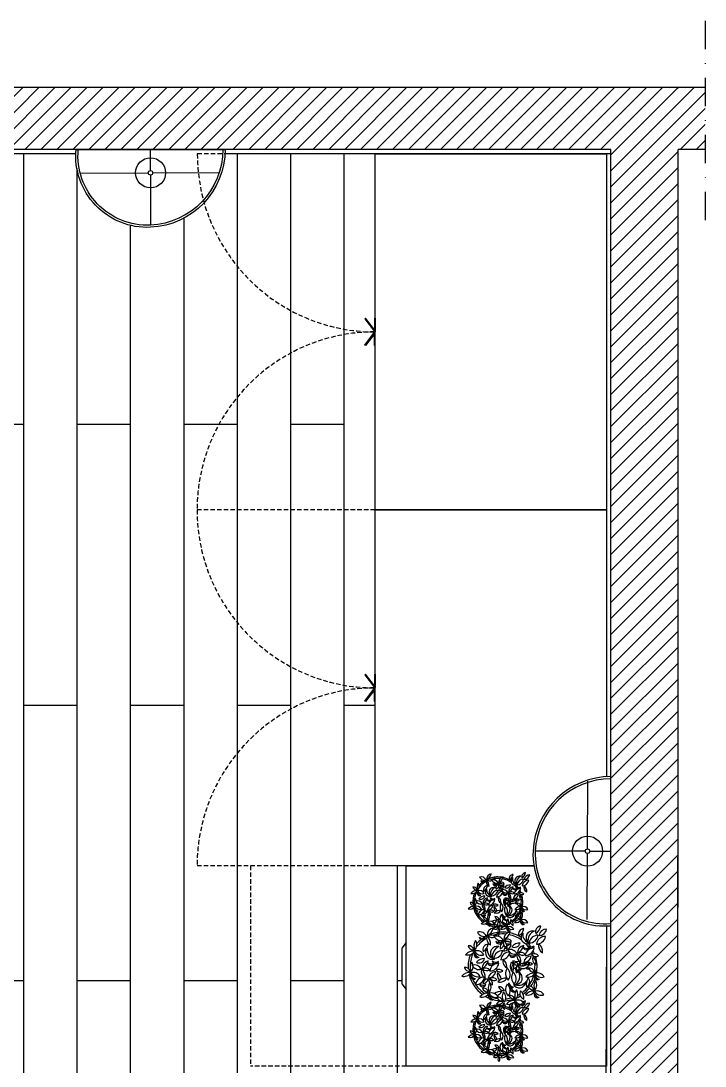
# Model space of a CAD drawing. Header units: millimetres. Extents: x -34406 to 2004, y -1078 to 14557.
# Drawn here: x 992.2 to 1145.9, y -958.3 to -723.4 of the extents above; entities that cross this region are included whole.
import ezdxf

# ---------------------------------------------------------------- set-up
doc = ezdxf.new("R2010")
doc.units = ezdxf.units.MM
doc.header["$LTSCALE"] = 0.5
doc.linetypes.add('JIS_02_2.0', pattern=[3, 2, -1])
doc.linetypes.add('TRATTOPUNTO', pattern=[25.4, 12.7, -6.35, 0, -6.35])
for name, color, linetype in [('.', 254, 'Continuous'), ('A-FURN', 8, 'Continuous'), ('DETTAGLI', 60, 'Continuous'), ('interruzione', 200, 'Continuous'), ('LINEE TRATTEGGIATE', 50, 'Continuous'), ('PARQUET', 35, 'Continuous')]:
    doc.layers.add(name, color=color, linetype=linetype)

msp = doc.modelspace()

# ---------------------------------------------------------------- hatches: boundary and pattern name
at = {"layer": '.', "transparency": 33554687}
h = msp.add_hatch(dxfattribs=at)
h.set_pattern_fill('ANSI31', color=256, scale=0.8, style=0)
h.set_pattern_definition([(45, (947.4802, -902.038), (-1.796051, 1.796051), [])])
h.paths.add_polyline_path([(1139.79, -738.27), (1007.21, -738.28), (735.36, -738.28), (735.36, -872.28), (749.47, -872.26), (749.36, -752.28), (810.36, -752.28), (850.36, -752.28), (890.36, -752.28), (930.36, -752.28), (970.36, -752.28), (1037.73, -752.26), (1069.26, -752.26), (1109.26, -752.26), (1124.76, -752.26), (1124.76, -922.84), (1124.76, -926.72), (1124.76, -964.42), (1125.46, -964.42), (1125.46, -963.78), (1129.21, -963.78), (1139.79, -963.78), (1139.79, -911.34)])
at = {"layer": '.', "linetype": 'JIS_02_2.0', "ltscale": 0.45, "transparency": 33554687}
h = msp.add_hatch(dxfattribs=at)
h.set_pattern_fill('ANSI31', color=256, scale=0.8)
h.set_pattern_definition([(45, (-0.0187, 0.411), (-1.796051, 1.796051), [])])
h.paths.add_polyline_path([(1145.91, -752.26), (1145.91, -738.27), (1139.77, -738.27), (1139.77, -752.26)])

# ---------------------------------------------------------------- linework, layer by layer
for p, q in [((735.36, -738.28), (1007.21, -738.28)), ((1007.21, -738.28), (1145.91, -738.27)), ((1037.73, -752.26), (970.36, -752.28)), ((1124.76, -752.26), (1037.73, -752.26)), ((1124.76, -922.84), (1124.76, -752.26)), ((1139.85, -922.62), (1139.85, -752.26)), ((1145.91, -752.26), (1139.85, -752.26)), ((1124.76, -963.75), (1124.76, -911.34)), ((1139.79, -963.78), (1139.79, -911.34))]:
    msp.add_line(p, q)
at = {"layer": 'A-FURN'}
for p, q in [((1004.56, -752.28), (1038.06, -752.28)), ((1021.31, -757.03), (1021.31, -752.28)), ((1020.81, -757.6), (1005.51, -757.66)), ((1021.31, -758.03), (1021.33, -769.28)), ((1036.73, -757.53), (1021.8, -757.59)), ((1069.6, -790.19), (1069.44, -790.31)), ((1069.44, -790.31), (1071.6, -793.19)), ((1071.6, -792.85), (1069.6, -790.19)), ((1071.6, -790.19), (1071.6, -792.85)), ((1071.6, -790.19), (1071.76, -790.19)), ((1071.76, -790.19), (1071.76, -793.19)), ((1069.44, -796.23), (1071.6, -793.35)), ((1071.6, -793.7), (1069.6, -796.35)), ((1071.6, -793.19), (1071.76, -793.19)), ((1071.6, -793.35), (1071.76, -793.35)), ((1071.6, -796.35), (1071.6, -793.7)), ((1071.76, -796.35), (1071.76, -793.35)), ((1069.6, -796.35), (1069.44, -796.23)), ((1071.6, -796.35), (1071.76, -796.35)), ((1069.6, -870.19), (1069.44, -870.31)), ((1069.44, -870.31), (1071.6, -873.19)), ((1071.6, -872.85), (1069.6, -870.19)), ((1071.6, -870.19), (1071.6, -872.85)), ((1071.6, -870.19), (1071.76, -870.19)), ((1071.76, -870.19), (1071.76, -873.19)), ((1069.44, -876.23), (1071.6, -873.35)), ((1071.6, -873.7), (1069.6, -876.35)), ((1071.6, -873.19), (1071.76, -873.19)), ((1071.6, -873.35), (1071.76, -873.35)), ((1071.6, -876.35), (1071.6, -873.7)), ((1071.76, -876.35), (1071.76, -873.35)), ((1069.6, -876.35), (1069.44, -876.23)), ((1071.6, -876.35), (1071.76, -876.35)), ((1119.51, -894.21), (1119.44, -909.47)), ((1124.76, -926.72), (1124.76, -893.22)), ((1119.01, -909.97), (1107.76, -909.94)), ((1119.44, -910.46), (1119.37, -925.34)), ((1120.01, -909.97), (1124.76, -909.97)), ((1078.76, -930.53), (1077.76, -931.78)), ((1077.76, -931.78), (1077.76, -939.78)), ((1077.76, -939.78), (1078.76, -941.03))]:
    msp.add_line(p, q, dxfattribs=at)
for points in [[(1038.06, -752.28, -0.401446), (1021.31, -769.78, -0.453235), (1004.56, -752.28, -22.822384)], [(1037.56, -752.28, -0.401446), (1021.29, -769.28, -0.453235), (1005.06, -752.32, -0.453235)], [(1124.76, -893.22, 0.401446), (1107.26, -909.97, 0.453235), (1124.76, -926.72, 22.822384)], [(1124.76, -893.72, 0.401446), (1107.76, -909.99, 0.453235), (1124.71, -926.22, 0.453235)]]:
    msp.add_lwpolyline(points, format="xyb", dxfattribs=at)
for points in [[(1123.76, -753.28), (1123.76, -833.28), (1071.76, -833.28), (1071.76, -753.28), (1123.76, -753.28)], [(1107.45, -913.28), (1071.76, -913.28), (1071.76, -833.28), (1123.76, -833.28)], [(1123.76, -833.28), (1123.76, -893.24)], [(1123.76, -926.77), (1123.76, -958.28), (1078.76, -958.28), (1078.76, -913.28), (1107.45, -913.28)]]:
    msp.add_lwpolyline(points, dxfattribs=at)
for centre, radius in [((1021.31, -757.53), 3.38), ((1021.31, -757.53), 0.5), ((1119.51, -909.97), 3.38), ((1119.51, -909.97), 0.5)]:
    msp.add_circle(centre, radius, dxfattribs=at)
at = {"layer": 'DETTAGLI'}
for centre, radius, start, end in [((1095.61, -916.95), 1.21, 24.496, 108.2354), ((1096.37, -915.21), 1.28, 207.2891, 285.4423), ((1099.34, -921.38), 5.61, 98.1547, 125.1761), ((1098.1, -916.35), 1.28, 101.4214, 178.3192), ((1096.17, -914.73), 1.71, 292.0923, 347.6484), ((1099.4, -916.47), 1.07, 137.8545, 177.0278), ((1100.24, -915.89), 1.64, 175.136, 201.0212), ((1099.34, -921.38), 5.61, 80.3759, 97.5223), ((1100.81, -917.02), 1.28, 101.4214, 178.3192), ((1098.88, -915.4), 1.71, 292.0923, 347.6484), ((1099.34, -921.38), 5.61, 57.6648, 77.8545), ((1102.84, -916.14), 0.928, 93.7726, 197.661), ((1101.08, -914.95), 1.71, 300.4703, 350.9633), ((1103.4, -916.63), 1.07, 137.8545, 291.1991), ((1104.25, -916.05), 1.64, 175.136, 253.9177), ((1104.22, -916.65), 1.07, 74.4566, 227.8011), ((1105.12, -917.15), 1.64, 111.738, 190.5197), ((1105.63, -915.72), 0.928, 93.7726, 197.661), ((1103.87, -914.52), 1.71, 300.4703, 350.9633), ((1105.24, -915.06), 1.28, 271.6183, 349.7716), ((1106.48, -916.5), 1.21, 88.8253, 172.5646), ((1093.83, -918.87), 0.849, 13.2863, 97.0256), ((1094.59, -917.78), 0.899, 196.0793, 274.2326), ((1099.34, -921.38), 5.61, 146.127, 148.3209), ((1096.38, -918.06), 1.71, 147.665, 203.2211), ((1093.87, -917.86), 1.28, 316.9942, 33.892), ((1099.34, -921.38), 5.3, 119.8215, 142.9162), ((1099.34, -921.38), 5.61, 128.426, 138.4776), ((1096.07, -915.98), 0.821, 227.696, 306.4776), ((1096.04, -916.49), 0.535, 190.4145, 343.7591), ((1097.05, -918.67), 0.928, 93.7726, 197.661), ((1095.3, -917.47), 1.71, 300.4703, 350.9633), ((1097.99, -916.75), 1.28, 164.8383, 241.7361), ((1095.67, -917.75), 1.71, 355.5092, 51.0653), ((1097.42, -917.09), 0.849, 38.2878, 122.0271), ((1097.65, -915.78), 0.899, 221.0808, 299.2341), ((1099.34, -921.38), 5.3, 114.0748, 116.4615), ((1098.44, -919.18), 1.07, 74.4566, 227.8011), ((1099.33, -919.67), 1.64, 111.738, 190.5197), ((1099.34, -921.38), 5.3, 100.4991, 107.1331), ((1098.32, -917.63), 1.21, 24.496, 105.8483), ((1099.08, -915.89), 1.28, 213.8566, 285.4423), ((1098.77, -916.65), 0.821, 227.696, 306.4776), ((1098.75, -917.16), 0.535, 190.4145, 343.7591), ((1099.4, -916.47), 1.07, 211.2032, 270.7513), ((1099.34, -921.38), 5.3, 83.928, 97.7824), ((1099.84, -918.24), 0.928, 93.7726, 197.661), ((1098.09, -917.05), 1.71, 300.4703, 327.2848), ((1100.24, -915.89), 1.64, 230.8702, 239.7108), ((1100.69, -917.42), 1.28, 164.8383, 241.7361), ((1098.38, -918.42), 1.71, 355.5092, 51.0653), ((1100.7, -919.03), 1.21, 88.8253, 172.5646), ((1099.46, -917.59), 1.28, 271.6183, 349.7716), ((1100.13, -917.76), 0.849, 38.2878, 122.0271), ((1100.35, -916.45), 0.899, 221.0808, 299.2341), ((1100.08, -918.12), 0.849, 38.2878, 114.9319), ((1098.09, -917.05), 1.71, 347.6055, 350.9633), ((1100.3, -916.81), 0.899, 242.3812, 299.2341), ((1099.34, -921.38), 5.3, 54.1701, 78.4643), ((1101.29, -917.34), 0.928, 241.7886, 345.677), ((1102.14, -919.28), 1.71, 88.4863, 138.9793), ((1103.03, -919.21), 1.28, 101.4214, 178.3192), ((1101.1, -917.59), 1.71, 292.0923, 347.6484), ((1103.21, -917.61), 0.821, 227.696, 306.4776), ((1103.19, -918.12), 0.535, 190.4145, 343.7591), ((1104.46, -919.79), 1.46, 88.8253, 172.5646), ((1102.97, -918.06), 1.54, 271.6183, 349.7716), ((1099.34, -921.38), 5.61, 46.3639, 48.2771), ((1099.34, -921.38), 5.3, 32.9104, 44.6188), ((1103.99, -917.35), 0.821, 227.696, 306.4776), ((1103.96, -917.86), 0.535, 190.4145, 343.7591), ((1099.34, -921.38), 5.61, 34.9956, 41.124), ((1105.11, -917.73), 1.46, 88.8253, 172.5646), ((1103.62, -916.01), 1.54, 271.6183, 349.7716), ((1099.34, -921.38), 5.61, 32.2729, 32.3511), ((1106.28, -917.95), 1.46, 88.8253, 172.5646), ((1104.79, -916.22), 1.54, 271.6183, 349.7716), ((1106.46, -918.02), 1.28, 164.8383, 241.7361), ((1104.14, -919.01), 1.71, 355.5092, 51.0653), ((1094.61, -920.56), 1.71, 84.2481, 139.8042), ((1093.67, -918.23), 1.28, 253.5773, 330.4751), ((1099.34, -921.38), 5.61, 159.8024, 183.3579), ((1099.34, -921.38), 5.3, 155.5927, 198.2961), ((1095.75, -921.56), 1.71, 147.665, 203.2211), ((1093.24, -921.36), 1.28, 316.9942, 33.892), ((1099.34, -921.38), 5.61, 150.9678, 153.4713), ((1099.34, -921.38), 5.3, 149.2847, 151.4817), ((1095.23, -919.41), 0.535, 151.5543, 304.8989), ((1095.57, -919.03), 0.821, 188.8358, 267.6174), ((1095.21, -920.04), 1.21, 27.078, 110.8174), ((1095.9, -918.27), 1.28, 209.8711, 288.0243), ((1095.5, -919.86), 0.928, 241.7886, 345.677), ((1096.36, -921.8), 1.71, 88.4863, 138.9793), ((1097.25, -921.74), 1.28, 101.4214, 178.3192), ((1095.32, -920.11), 1.71, 292.0923, 347.6484), ((1097.62, -919.16), 1.07, 137.8545, 291.1991), ((1098.46, -918.58), 1.64, 175.136, 253.9177), ((1097.43, -920.14), 0.821, 227.696, 306.4776), ((1097.4, -920.65), 0.535, 190.4145, 343.7591), ((1098.2, -919.87), 0.821, 227.696, 306.4776), ((1098.18, -920.38), 0.535, 190.4145, 343.7591), ((1099.33, -920.26), 1.46, 88.8253, 172.5646), ((1097.84, -918.53), 1.54, 271.6183, 349.7716), ((1099.01, -918.74), 1.54, 271.6183, 349.7716), ((1100.5, -920.47), 1.46, 88.8253, 172.5646), ((1100.68, -920.54), 1.28, 164.8383, 241.7361), ((1098.36, -921.54), 1.71, 355.5092, 51.0653), ((1100.54, -919.82), 1.21, 24.496, 108.2354), ((1101.3, -918.08), 1.28, 207.2891, 285.4423), ((1101, -918.84), 0.821, 227.696, 306.4776), ((1100.97, -919.35), 0.535, 190.4145, 343.7591), ((1101.86, -921.39), 1.28, 145.5418, 223.6951), ((1102.14, -922.02), 1.46, 88.8253, 172.5646), ((1099.97, -921.54), 1.21, 322.7488, 46.4881), ((1101.05, -921.34), 0.849, 13.2863, 97.0256), ((1101.81, -920.25), 0.899, 196.0793, 266.185), ((1102.92, -919.61), 1.28, 164.8383, 241.7361), ((1100.6, -920.61), 1.71, 355.5092, 51.0653), ((1102.5, -919.63), 1.64, 241.3957, 320.1774), ((1102.69, -920.64), 1.07, 204.1143, 357.4589), ((1102.35, -919.95), 0.849, 38.2878, 122.0271), ((1102.58, -918.64), 0.899, 221.0808, 299.2341), ((1100.65, -920.29), 1.54, 325.1334, 349.7716), ((1103.98, -920.89), 1.21, 88.8253, 172.5646), ((1102.74, -919.45), 1.28, 271.6183, 349.7716), ((1103.54, -921.54), 0.849, 38.2878, 122.0271), ((1104.51, -920.16), 0.849, 38.2878, 122.0271), ((1104.74, -918.85), 0.899, 221.0808, 299.2341), ((1099.34, -921.38), 5.3, 22.4457, 25.5294), ((1105.5, -920.16), 1.28, 164.8383, 226.798), ((1103.19, -921.15), 1.71, 5.3144, 51.0653), ((1099.34, -921.38), 5.61, 21.642, 27.2617), ((1099.34, -921.38), 5.3, 15.178, 18.9709), ((1106.21, -921.67), 1.71, 147.665, 203.2211), ((1103.7, -921.47), 1.28, 316.9942, 33.892), ((1099.34, -921.38), 5.61, 2.5476, 16.9237), ((1093.98, -924.07), 1.71, 84.2481, 139.8042), ((1093.04, -921.73), 1.28, 253.5773, 330.4751), ((1093.2, -922.37), 0.849, 13.2863, 97.0256), ((1093.96, -921.28), 0.899, 196.0793, 274.2326), ((1099.34, -921.38), 5.61, 187.9634, 190.0735), ((1099.34, -921.38), 5.61, 193.552, 234.519), ((1094.61, -922.91), 0.535, 151.5543, 304.8989), ((1094.95, -922.53), 0.821, 188.8358, 267.6174), ((1094.58, -923.54), 1.21, 27.078, 110.8174), ((1095.27, -921.77), 1.28, 209.8711, 288.0243), ((1094.76, -922.34), 1.21, 24.496, 108.2354), ((1095.52, -920.6), 1.28, 207.2891, 285.4423), ((1096.36, -924.54), 1.46, 88.8253, 172.5646), ((1094.87, -922.81), 1.54, 271.6183, 349.7716), ((1097.13, -922.14), 1.28, 164.8383, 241.7361), ((1094.82, -923.14), 1.71, 355.5092, 51.0653), ((1096.57, -922.48), 0.849, 38.2878, 122.0271), ((1096.79, -921.17), 0.899, 221.0808, 299.2341), ((1098.2, -923.41), 1.21, 88.8253, 172.5646), ((1096.96, -921.97), 1.28, 271.6183, 349.7716), ((1098.68, -922.32), 1.46, 88.8253, 172.5646), ((1097.19, -920.59), 1.54, 271.6183, 349.7716), ((1098.72, -922.69), 0.849, 38.2878, 122.0271), ((1098.95, -921.38), 0.899, 221.0808, 299.2341), ((1099.72, -922.68), 1.28, 164.8383, 226.0474), ((1097.4, -923.68), 1.71, 8.0927, 51.0653), ((1101.37, -922.53), 1.54, 145.5418, 223.6951), ((1099.09, -922.71), 1.46, 322.7488, 46.4881), ((1100.65, -920.29), 1.54, 271.6183, 319.9314), ((1102.35, -923.2), 1.54, 145.5418, 223.6951), ((1100.08, -923.38), 1.46, 322.7488, 46.4881), ((1101.92, -921.1), 0.821, 227.696, 306.4776), ((1101.9, -921.61), 0.535, 190.4145, 343.7591), ((1100.48, -922.96), 1.64, 304.7937, 23.5754), ((1101.47, -923.24), 1.07, 267.5123, 60.8568), ((1103.21, -921.97), 1.71, 144.3501, 194.8431), ((1101.13, -921.58), 0.928, 297.6524, 5.5334), ((1101.13, -921.58), 0.928, 25.5321, 41.5408), ((1101.81, -920.25), 0.899, 273.1911, 274.2326), ((1102.74, -921.73), 0.849, 157.7048, 172.5646), ((1101.87, -920.73), 0.899, 271.6183, 289.5471), ((1102.74, -921.73), 0.849, 88.8253, 142.3684), ((1101.87, -920.73), 0.899, 322.5906, 349.7716), ((1103.74, -921.02), 0.849, 169.0501, 193.535), ((1102.6, -921.71), 0.899, 43.1954, 69.9964), ((1103.76, -920.23), 0.899, 221.0808, 242.9244), ((1103.74, -921.02), 0.849, 224.0804, 252.7894), ((1104.44, -924.17), 1.71, 84.2481, 139.8042), ((1103.5, -921.83), 1.28, 253.5773, 330.4751), ((1102.6, -921.71), 0.899, 351.8431, 20.0362), ((1103.66, -922.47), 0.849, 13.2863, 97.0256), ((1104.42, -921.38), 0.899, 196.0793, 274.2326), ((1099.34, -921.38), 5.3, 323.3262, 345.957), ((1103.76, -920.23), 0.899, 262.316, 299.2341), ((1099.34, -921.38), 5.61, 324.8797, 355.1687), ((1099.34, -921.38), 5.3, 348.2573, 351.4612), ((1105.06, -923.01), 0.535, 151.5543, 304.8989), ((1105.4, -922.63), 0.821, 188.8358, 267.6174), ((1105.04, -923.65), 1.21, 27.078, 110.8174), ((1105.72, -921.87), 1.28, 209.8711, 288.0243), ((1099.34, -921.38), 5.3, 3.1025, 3.7541), ((1099.34, -921.38), 5.3, 202.6517, 236.5127), ((1096.14, -923.62), 0.821, 227.696, 306.4776), ((1096.11, -924.13), 0.535, 190.4145, 343.7591), ((1096.16, -925.73), 0.849, 13.2863, 97.0256), ((1096.92, -924.64), 0.899, 196.0793, 274.2326), ((1096.95, -924.26), 0.849, 88.8253, 172.5646), ((1096.09, -923.25), 0.899, 271.6183, 349.7716), ((1098.71, -924.92), 1.71, 147.665, 203.2211), ((1097.96, -923.55), 0.849, 169.0501, 252.7894), ((1096.81, -924.23), 0.899, 351.8431, 69.9964), ((1096.2, -924.72), 1.28, 316.9942, 33.892), ((1097.75, -924.07), 0.849, 38.2878, 122.0271), ((1097.98, -922.76), 0.899, 221.0808, 299.2341), ((1099.86, -924.97), 1.71, 84.2481, 139.8042), ((1098.92, -922.64), 1.28, 253.5773, 330.4751), ((1098.8, -925.53), 0.849, 13.2863, 97.0256), ((1099.56, -924.44), 0.899, 196.0793, 274.2326), ((1101.36, -925.12), 1.54, 145.5418, 223.6951), ((1099.09, -925.3), 1.46, 322.7488, 46.4881), ((1100.81, -924.28), 0.535, 151.5543, 304.8989), ((1101.15, -923.9), 0.821, 188.8358, 267.6174), ((1101.17, -925.01), 0.535, 151.5543, 304.8989), ((1101.51, -924.63), 0.821, 188.8358, 267.6174), ((1101.87, -922.8), 1.64, 241.3957, 320.1774), ((1102.06, -923.8), 1.07, 204.1143, 357.4589), ((1103.03, -926.1), 1.71, 147.665, 203.2211), ((1100.52, -925.9), 1.28, 316.9942, 33.892), ((1103.08, -925.79), 0.928, 149.6364, 253.5248), ((1101.1, -926.57), 1.71, 356.3341, 46.8271), ((1099.1, -920.95), 5.79, 306.2826, 320.0756), ((1099.34, -921.38), 5.61, 306.5302, 321.0463), ((1104.38, -927.09), 1.71, 84.2481, 139.8042), ((1103.44, -924.75), 1.28, 253.5773, 330.4751), ((1104.9, -924.23), 1.71, 144.3501, 194.8431), ((1102.81, -923.85), 0.928, 297.6524, 41.5408), ((1103.6, -925.39), 0.849, 13.2863, 97.0256), ((1104.36, -924.3), 0.899, 196.0793, 274.2326), ((1106.15, -924.59), 1.71, 147.665, 203.2211), ((1104.98, -926.57), 1.21, 27.078, 110.8174), ((1105.66, -924.79), 1.28, 209.8711, 288.0243), ((1103.64, -924.39), 1.28, 316.9942, 33.892), ((1096.94, -927.43), 1.71, 84.2481, 139.8042), ((1096, -925.09), 1.28, 253.5773, 330.4751), ((1099.34, -921.38), 5.61, 240.2304, 246.4441), ((1099.34, -921.38), 5.3, 241.9521, 244.3563), ((1098.71, -928.95), 1.77, 101.4214, 178.3192), ((1096.05, -926.71), 2.36, 292.0923, 347.6484), ((1097.57, -926.27), 0.535, 151.5543, 304.8989), ((1097.91, -925.89), 0.821, 188.8358, 267.6174), ((1097.55, -926.9), 1.21, 27.078, 110.8174), ((1098.23, -925.13), 1.28, 209.8711, 288.0243), ((1099.34, -921.38), 5.3, 245.6266, 261.2882), ((1099.34, -921.38), 5.61, 253.7684, 271.5947), ((1099.04, -927.17), 1.71, 84.2481, 126.35), ((1099.07, -927.97), 0.899, 65.317, 143.4703), ((1098.74, -926.69), 0.849, 242.524, 326.2633), ((1098.52, -927.2), 0.849, 13.2863, 97.0256), ((1099.28, -926.11), 0.899, 196.0793, 274.2326), ((1098.09, -924.83), 1.28, 285.1135, 330.4751), ((1099.34, -921.38), 5.3, 268.3421, 270.0303), ((1100.55, -926.27), 1.28, 145.5418, 223.6951), ((1100.27, -927.79), 0.899, 145.5418, 223.6951), ((1098.66, -926.42), 1.21, 322.7488, 46.4881), ((1098.95, -927.9), 0.849, 322.7488, 46.4881), ((1099.34, -921.38), 5.61, 274.1374, 288.441), ((1099.34, -921.38), 5.3, 275.5931, 284.5855), ((1100.31, -926.26), 1.28, 253.5773, 330.4751), ((1101.26, -928.6), 1.71, 84.2481, 139.8042), ((1100.48, -926.9), 0.849, 13.2863, 97.0256), ((1101.24, -925.81), 0.899, 196.0793, 274.2326), ((1099.34, -921.38), 5.3, 289.8501, 292.0843), ((1099.34, -921.38), 5.61, 290.3527, 291.4996), ((1101.88, -927.44), 0.535, 151.5543, 304.8989), ((1102.22, -927.06), 0.821, 188.8358, 267.6174), ((1101.86, -928.08), 1.21, 27.078, 110.8174), ((1102.54, -926.3), 1.28, 209.8711, 288.0243), ((1099.34, -921.38), 5.61, 294.4662, 301.1227), ((1099.1, -920.95), 5.79, 297.6782, 301.8181), ((1105.25, -928.66), 1.28, 93.7726, 197.661), ((1102.83, -927.01), 2.36, 300.4703, 350.9633), ((1105, -925.93), 0.535, 151.5543, 304.8989), ((1105.34, -925.55), 0.821, 188.8358, 267.6174), ((1109.1, -928.08), 1.28, 93.7726, 197.661), ((1106.68, -926.43), 2.36, 300.4703, 350.9633), ((1108.57, -927.17), 1.77, 271.6183, 349.7716), ((1110.28, -929.16), 1.67, 88.8253, 172.5646), ((1096.34, -931.31), 2.36, 147.665, 203.2211), ((1092.88, -931.04), 1.77, 316.9942, 33.892), ((1100.42, -935.89), 7.31, 119.8215, 142.9162), ((1100.42, -935.89), 7.74, 128.426, 138.4776), ((1095.28, -929.79), 1.67, 24.496, 108.2354), ((1096.33, -927.38), 1.77, 207.2891, 285.4423), ((1095.91, -928.44), 1.13, 227.696, 306.4776), ((1095.87, -929.14), 0.739, 190.4145, 343.7591), ((1100.42, -935.89), 7.74, 98.1547, 125.1761), ((1098.56, -929.5), 1.77, 164.8383, 241.7361), ((1095.36, -930.88), 2.36, 355.5092, 51.0653), ((1097.77, -929.97), 1.17, 38.2878, 122.0271), ((1098.09, -928.16), 1.24, 221.0808, 299.2341), ((1100.42, -935.89), 7.31, 114.0748, 116.4615), ((1100.42, -935.89), 7.31, 100.4991, 107.1331), ((1099.01, -930.71), 1.67, 24.496, 105.8483), ((1100.06, -928.31), 1.77, 213.8566, 285.4423), ((1100.51, -929.11), 1.48, 137.8545, 177.0278), ((1100.51, -929.11), 1.48, 211.2032, 270.7513), ((1101.67, -928.31), 2.27, 175.136, 201.0212), ((1100.42, -935.89), 7.74, 80.3759, 97.5223), ((1100.42, -935.89), 7.31, 83.928, 97.7824), ((1101.67, -928.31), 2.27, 230.8702, 239.7108), ((1102.29, -930.43), 1.77, 164.8383, 241.7361), ((1099.1, -931.81), 2.36, 355.5092, 51.0653), ((1102.45, -929.88), 1.77, 101.4214, 178.3192), ((1099.79, -927.63), 2.36, 292.0923, 347.6484), ((1101.51, -930.9), 1.17, 38.2878, 122.0271), ((1101.82, -929.09), 1.24, 221.0808, 299.2341), ((1100.42, -935.89), 7.31, 54.1701, 78.4643), ((1100.42, -935.89), 7.74, 57.6648, 77.8545), ((1106.03, -929.34), 1.48, 137.8545, 291.1991), ((1107.19, -928.54), 2.27, 175.136, 253.9177), ((1100.42, -935.89), 7.74, 46.3639, 48.2771), ((1107.16, -929.37), 1.48, 74.4566, 227.8011), ((1108.39, -930.05), 2.27, 111.738, 190.5197), ((1108.39, -930.86), 2.01, 88.8253, 172.5646), ((1106.33, -928.48), 2.13, 271.6183, 349.7716), ((1110, -931.15), 2.01, 88.8253, 172.5646), ((1107.95, -928.77), 2.13, 271.6183, 349.7716), ((1093.9, -934.76), 2.36, 84.2481, 139.8042), ((1092.6, -931.54), 1.77, 253.5773, 330.4751), ((1092.82, -932.42), 1.17, 13.2863, 97.0256), ((1093.87, -930.92), 1.24, 196.0793, 274.2326), ((1100.42, -935.89), 7.74, 150.9678, 153.4713), ((1100.42, -935.89), 7.74, 146.127, 148.3209), ((1100.42, -935.89), 7.31, 149.2847, 151.4817), ((1094.73, -934.04), 1.67, 27.078, 110.8174), ((1095.67, -931.6), 1.77, 209.8711, 288.0243), ((1097.27, -932.15), 1.28, 93.7726, 197.661), ((1094.85, -930.5), 2.36, 300.4703, 350.9633), ((1098.05, -932.83), 1.48, 137.8545, 291.1991), ((1099.21, -932.03), 2.27, 175.136, 253.9177), ((1099.18, -932.86), 1.48, 74.4566, 227.8011), ((1100.41, -933.54), 2.27, 111.738, 190.5197), ((1100.41, -934.35), 2.01, 88.8253, 172.5646), ((1098.35, -931.96), 2.13, 271.6183, 349.7716), ((1099.64, -929.36), 1.13, 227.696, 306.4776), ((1099.61, -930.07), 0.739, 190.4145, 343.7591), ((1101.12, -931.56), 1.28, 93.7726, 197.661), ((1098.7, -929.91), 2.36, 300.4703, 327.2848), ((1102.3, -932.65), 1.67, 88.8253, 172.5646), ((1100.59, -930.66), 1.77, 271.6183, 349.7716), ((1101.44, -931.4), 1.17, 38.2878, 114.9319), ((1098.7, -929.91), 2.36, 347.6055, 350.9633), ((1101.75, -929.59), 1.24, 242.3812, 299.2341), ((1102.08, -933.73), 1.67, 24.496, 108.2354), ((1103.13, -931.33), 1.77, 207.2891, 285.4423), ((1103.11, -930.31), 1.28, 241.7886, 345.677), ((1104.29, -932.99), 2.36, 88.4863, 138.9793), ((1105.51, -932.9), 1.77, 101.4214, 178.3192), ((1102.85, -930.66), 2.36, 292.0923, 347.6484), ((1105.77, -930.69), 1.13, 227.696, 306.4776), ((1105.73, -931.39), 0.739, 190.4145, 343.7591), ((1107.49, -933.7), 2.01, 88.8253, 172.5646), ((1105.44, -931.31), 2.13, 271.6183, 349.7716), ((1100.42, -935.89), 7.31, 32.9104, 44.6188), ((1106.84, -930.33), 1.13, 227.696, 306.4776), ((1106.8, -931.03), 0.739, 190.4145, 343.7591), ((1100.42, -935.89), 7.74, 34.9956, 41.124), ((1100.42, -935.89), 7.74, 32.2729, 32.3511), ((1100.42, -935.89), 7.74, 21.642, 27.2617), ((1110.25, -931.25), 1.77, 164.8383, 241.7361), ((1107.05, -932.62), 2.36, 355.5092, 51.0653), ((1100.42, -935.89), 7.74, 159.8024, 183.3579), ((1100.42, -935.89), 7.31, 155.5927, 198.2961), ((1094.76, -933.17), 0.739, 151.5543, 304.8989), ((1095.23, -932.64), 1.13, 188.8358, 267.6174), ((1095.13, -933.8), 1.28, 241.7886, 345.677), ((1096.31, -936.47), 2.36, 88.4863, 138.9793), ((1097.53, -936.38), 1.77, 101.4214, 178.3192), ((1094.87, -934.14), 2.36, 292.0923, 347.6484), ((1098.86, -933.81), 1.13, 227.696, 306.4776), ((1098.82, -934.51), 0.739, 190.4145, 343.7591), ((1099.97, -932.25), 2.13, 271.6183, 349.7716), ((1102.02, -934.64), 2.01, 88.8253, 172.5646), ((1102.27, -934.73), 1.77, 164.8383, 241.7361), ((1099.07, -936.11), 2.36, 355.5092, 51.0653), ((1102.71, -932.39), 1.13, 227.696, 306.4776), ((1102.68, -933.09), 0.739, 190.4145, 343.7591), ((1104.29, -936.77), 2.01, 88.8253, 172.5646), ((1102.78, -935.83), 1.17, 13.2863, 97.0256), ((1103.83, -934.33), 1.24, 196.0793, 266.185), ((1105.36, -933.45), 1.77, 164.8383, 241.7361), ((1102.16, -934.83), 2.36, 355.5092, 51.0653), ((1104.58, -933.92), 1.17, 38.2878, 122.0271), ((1104.89, -932.11), 1.24, 221.0808, 299.2341), ((1102.24, -934.38), 2.13, 325.1334, 349.7716), ((1106.83, -935.21), 1.67, 88.8253, 172.5646), ((1105.12, -933.22), 1.77, 271.6183, 349.7716), ((1107.56, -934.21), 1.17, 38.2878, 122.0271), ((1107.87, -932.4), 1.24, 221.0808, 299.2341), ((1100.42, -935.89), 7.31, 22.4457, 25.5294), ((1108.93, -934.21), 1.77, 164.8383, 226.798), ((1105.73, -935.58), 2.36, 5.3144, 51.0653), ((1100.42, -935.89), 7.31, 15.178, 18.9709), ((1100.42, -935.89), 7.74, 2.5476, 16.9237), ((1091.96, -937.25), 1.17, 13.2863, 97.0256), ((1093.01, -935.75), 1.24, 196.0793, 274.2326), ((1100.42, -935.89), 7.74, 187.9634, 190.0735), ((1095.48, -936.15), 2.36, 147.665, 203.2211), ((1092.01, -935.87), 1.77, 316.9942, 33.892), ((1094.1, -937.22), 1.67, 24.496, 108.2354), ((1095.15, -934.82), 1.77, 207.2891, 285.4423), ((1097.38, -936.94), 1.77, 164.8383, 241.7361), ((1094.18, -938.31), 2.36, 355.5092, 51.0653), ((1096.6, -937.41), 1.17, 38.2878, 122.0271), ((1096.91, -935.6), 1.24, 221.0808, 299.2341), ((1097.79, -934.17), 1.13, 227.696, 306.4776), ((1097.75, -934.88), 0.739, 190.4145, 343.7591), ((1098.85, -938.7), 1.67, 88.8253, 172.5646), ((1097.14, -936.71), 1.77, 271.6183, 349.7716), ((1099.51, -937.18), 2.01, 88.8253, 172.5646), ((1097.46, -934.8), 2.13, 271.6183, 349.7716), ((1099.58, -937.69), 1.17, 38.2878, 122.0271), ((1099.89, -935.89), 1.24, 221.0808, 299.2341), ((1103.22, -937.48), 2.13, 145.5418, 223.6951), ((1100.08, -937.73), 2.01, 322.7488, 46.4881), ((1103.9, -935.91), 1.77, 145.5418, 223.6951), ((1102.24, -934.38), 2.13, 271.6183, 319.9314), ((1101.29, -936.12), 1.67, 322.7488, 46.4881), ((1103.99, -935.5), 1.13, 227.696, 306.4776), ((1103.95, -936.2), 0.739, 190.4145, 343.7591), ((1102, -938.07), 2.27, 304.7937, 23.5754), ((1103.36, -938.46), 1.48, 267.5123, 60.8568), ((1105.77, -936.7), 2.36, 144.3501, 194.8431), ((1102.89, -936.17), 1.28, 297.6524, 5.5334), ((1104.78, -933.48), 2.27, 241.3957, 320.1774), ((1105.05, -934.87), 1.48, 204.1143, 357.4589), ((1102.89, -936.17), 1.28, 25.5321, 41.5408), ((1103.83, -934.33), 1.24, 273.1911, 274.2326), ((1105.11, -936.38), 1.17, 157.7048, 172.5646), ((1103.92, -934.99), 1.24, 271.6183, 289.5471), ((1105.11, -936.38), 1.17, 88.8253, 142.3684), ((1103.92, -934.99), 1.24, 322.5906, 349.7716), ((1106.49, -935.4), 1.17, 169.0501, 193.535), ((1104.92, -936.34), 1.24, 43.1954, 69.9964), ((1106.21, -936.12), 1.17, 38.2878, 122.0271), ((1106.53, -934.31), 1.24, 221.0808, 242.9244), ((1106.49, -935.4), 1.17, 224.0804, 252.7894), ((1104.92, -936.34), 1.24, 351.8431, 20.0362), ((1106.39, -937.4), 1.17, 13.2863, 97.0256), ((1107.43, -935.89), 1.24, 196.0793, 274.2326), ((1106.53, -934.31), 1.24, 262.316, 299.2341), ((1100.42, -935.89), 7.74, 324.8797, 355.1687), ((1109.9, -936.29), 2.36, 147.665, 203.2211), ((1100.42, -935.89), 7.31, 348.2573, 351.4612), ((1100.42, -935.89), 7.31, 3.1025, 3.7541), ((1106.44, -936.01), 1.77, 316.9942, 33.892), ((1093.03, -939.6), 2.36, 84.2481, 139.8042), ((1091.73, -936.37), 1.77, 253.5773, 330.4751), ((1100.42, -935.89), 7.74, 193.552, 234.519), ((1093.89, -938), 0.739, 151.5543, 304.8989), ((1094.36, -937.47), 1.13, 188.8358, 267.6174), ((1093.86, -938.88), 1.67, 27.078, 110.8174), ((1094.8, -936.43), 1.77, 209.8711, 288.0243), ((1100.42, -935.89), 7.31, 202.6517, 236.5127), ((1096.31, -940.25), 2.01, 88.8253, 172.5646), ((1094.26, -937.87), 2.13, 271.6183, 349.7716), ((1097.13, -939.86), 1.17, 88.8253, 172.5646), ((1095.94, -938.47), 1.24, 271.6183, 349.7716), ((1099.56, -940.78), 2.36, 147.665, 203.2211), ((1098.51, -938.88), 1.17, 169.0501, 252.7894), ((1096.94, -939.83), 1.24, 351.8431, 69.9964), ((1096.09, -940.5), 1.77, 316.9942, 33.892), ((1098.23, -939.6), 1.17, 38.2878, 122.0271), ((1098.55, -937.79), 1.24, 221.0808, 299.2341), ((1100.95, -937.69), 1.77, 164.8383, 226.0474), ((1097.75, -939.07), 2.36, 8.0927, 51.0653), ((1101.15, -940.85), 2.36, 84.2481, 139.8042), ((1099.84, -937.62), 1.77, 253.5773, 330.4751), ((1102.45, -939.89), 0.739, 151.5543, 304.8989), ((1102.92, -939.36), 1.13, 188.8358, 267.6174), ((1104.57, -938.4), 2.13, 145.5418, 223.6951), ((1101.44, -938.66), 2.01, 322.7488, 46.4881), ((1103.92, -937.85), 2.27, 241.3957, 320.1774), ((1104.18, -939.23), 1.48, 204.1143, 357.4589), ((1107.46, -939.74), 2.36, 84.2481, 139.8042), ((1106.16, -936.52), 1.77, 253.5773, 330.4751), ((1108.09, -939.83), 2.36, 144.3501, 194.8431), ((1105.22, -939.3), 1.28, 297.6524, 41.5408), ((1100.42, -935.89), 7.31, 323.3262, 345.957), ((1109.82, -940.32), 2.36, 147.665, 203.2211), ((1108.32, -938.14), 0.739, 151.5543, 304.8989), ((1106.35, -940.04), 1.77, 316.9942, 33.892), ((1108.79, -937.62), 1.13, 188.8358, 267.6174), ((1108.29, -939.02), 1.67, 27.078, 110.8174), ((1109.23, -936.57), 1.77, 209.8711, 288.0243), ((1096.01, -938.99), 1.13, 227.696, 306.4776), ((1095.97, -939.69), 0.739, 190.4145, 343.7591), ((1097.12, -944.23), 2.36, 84.2481, 139.8042), ((1095.81, -941.01), 1.77, 253.5773, 330.4751), ((1096.04, -941.89), 1.17, 13.2863, 97.0256), ((1097.09, -940.38), 1.24, 196.0793, 274.2326), ((1097.95, -943.51), 1.67, 27.078, 110.8174), ((1100.01, -943.88), 2.36, 84.2481, 126.35), ((1098.7, -940.65), 1.77, 285.1135, 330.4751), ((1099.67, -941.62), 1.17, 13.2863, 97.0256), ((1100.72, -940.11), 1.24, 196.0793, 274.2326), ((1102.1, -942.63), 1.77, 145.5418, 223.6951), ((1099.49, -942.84), 1.67, 322.7488, 46.4881), ((1103.22, -941.05), 2.13, 145.5418, 223.6951), ((1100.08, -941.3), 2.01, 322.7488, 46.4881), ((1102.95, -940.9), 0.739, 151.5543, 304.8989), ((1103.42, -940.37), 1.13, 188.8358, 267.6174), ((1105.51, -942.4), 2.36, 147.665, 203.2211), ((1102.05, -942.12), 1.77, 316.9942, 33.892), ((1105.58, -941.98), 1.28, 149.6364, 253.5248), ((1102.86, -943.05), 2.36, 356.3341, 46.8271), ((1100.09, -935.29), 7.99, 306.2826, 320.0756), ((1100.42, -935.89), 7.74, 306.5302, 321.0463), ((1107.38, -943.77), 2.36, 84.2481, 139.8042), ((1106.08, -940.54), 1.77, 253.5773, 330.4751), ((1106.3, -941.43), 1.17, 13.2863, 97.0256), ((1107.35, -939.92), 1.24, 196.0793, 274.2326), ((1108.24, -942.17), 0.739, 151.5543, 304.8989), ((1108.71, -941.65), 1.13, 188.8358, 267.6174), ((1108.21, -943.05), 1.67, 27.078, 110.8174), ((1109.15, -940.6), 1.77, 209.8711, 288.0243), ((1100.42, -935.89), 7.74, 240.2304, 246.4441), ((1098.1, -945.2), 1.28, 101.4214, 178.3192), ((1096.17, -943.57), 1.71, 292.0923, 347.6484), ((1100.42, -935.89), 7.31, 241.9521, 244.3563), ((1097.98, -942.64), 0.739, 151.5543, 304.8989), ((1098.45, -942.11), 1.13, 188.8358, 267.6174), ((1098.89, -941.07), 1.77, 209.8711, 288.0243), ((1100.42, -935.89), 7.31, 245.6266, 261.2882), ((1100.42, -935.89), 7.74, 253.7684, 271.5947), ((1100.05, -944.99), 1.24, 65.317, 143.4703), ((1099.59, -943.21), 1.17, 242.524, 326.2633), ((1099.29, -943.92), 1.17, 13.2863, 97.0256), ((1100.34, -942.41), 1.24, 196.0793, 274.2326), ((1100.42, -935.89), 7.31, 268.3421, 270.0303), ((1101.71, -944.73), 1.24, 145.5418, 223.6951), ((1099.89, -944.88), 1.17, 322.7488, 46.4881), ((1100.42, -935.89), 7.74, 274.1374, 288.441), ((1100.42, -935.89), 7.31, 275.5931, 284.5855), ((1103.07, -945.85), 2.36, 84.2481, 139.8042), ((1101.77, -942.63), 1.77, 253.5773, 330.4751), ((1102, -943.51), 1.17, 13.2863, 97.0256), ((1103.04, -942), 1.24, 196.0793, 274.2326), ((1102.84, -944.99), 0.928, 93.7726, 197.661), ((1101.08, -943.79), 1.71, 300.4703, 350.9633), ((1100.42, -935.89), 7.31, 289.8501, 292.0843), ((1100.42, -935.89), 7.74, 290.3527, 291.4996), ((1103.93, -944.26), 0.739, 151.5543, 304.8989), ((1104.4, -943.73), 1.13, 188.8358, 267.6174), ((1103.9, -945.13), 1.67, 27.078, 110.8174), ((1104.84, -942.69), 1.77, 209.8711, 288.0243), ((1100.42, -935.89), 7.74, 294.4662, 301.1227), ((1100.09, -935.29), 7.99, 297.6782, 301.8181), ((1105.63, -944.56), 0.928, 93.7726, 197.661), ((1103.87, -943.37), 1.71, 300.4703, 350.9633), ((1105.24, -943.91), 1.28, 271.6183, 349.7716), ((1106.48, -945.35), 1.21, 88.8253, 172.5646), ((1096.38, -946.91), 1.71, 147.665, 203.2211), ((1093.87, -946.71), 1.28, 316.9942, 33.892), ((1099.34, -950.23), 5.3, 119.8215, 142.9162), ((1099.34, -950.23), 5.61, 128.426, 138.4776), ((1095.61, -945.8), 1.21, 24.496, 108.2354), ((1096.37, -944.06), 1.28, 207.2891, 285.4423), ((1096.07, -944.83), 0.821, 227.696, 306.4776), ((1096.04, -945.34), 0.535, 190.4145, 343.7591), ((1099.34, -950.23), 5.61, 98.1547, 125.1761), ((1097.05, -947.51), 0.928, 93.7726, 197.661), ((1095.3, -946.32), 1.71, 300.4703, 350.9633), ((1097.99, -945.6), 1.28, 164.8383, 241.7361), ((1095.67, -946.6), 1.71, 355.5092, 51.0653), ((1097.42, -945.94), 0.849, 38.2878, 122.0271), ((1097.65, -944.63), 0.899, 221.0808, 299.2341), ((1099.34, -950.23), 5.3, 114.0748, 116.4615), ((1099.34, -950.23), 5.3, 100.4991, 107.1331), ((1098.32, -946.47), 1.21, 24.496, 105.8483), ((1099.08, -944.73), 1.28, 213.8566, 285.4423), ((1098.77, -945.5), 0.821, 227.696, 306.4776), ((1098.75, -946.01), 0.535, 190.4145, 343.7591), ((1099.4, -945.32), 1.07, 137.8545, 177.0278), ((1099.4, -945.32), 1.07, 211.2032, 270.7513), ((1100.24, -944.74), 1.64, 175.136, 201.0212), ((1099.34, -950.23), 5.61, 80.3759, 97.5223), ((1099.34, -950.23), 5.3, 83.928, 97.7824), ((1099.84, -947.09), 0.928, 93.7726, 197.661), ((1100.24, -944.74), 1.64, 230.8702, 239.7108), ((1100.69, -946.27), 1.28, 164.8383, 241.7361), ((1098.38, -947.27), 1.71, 355.5092, 51.0653), ((1100.81, -945.87), 1.28, 101.4214, 178.3192), ((1098.88, -944.24), 1.71, 292.0923, 347.6484), ((1100.13, -946.61), 0.849, 38.2878, 122.0271), ((1100.35, -945.3), 0.899, 221.0808, 299.2341), ((1100.08, -946.97), 0.849, 38.2878, 114.9319), ((1098.09, -945.89), 1.71, 347.6055, 350.9633), ((1100.3, -945.66), 0.899, 242.3812, 299.2341), ((1099.34, -950.23), 5.3, 54.1701, 78.4643), ((1099.34, -950.23), 5.61, 57.6648, 77.8545), ((1101.29, -946.18), 0.928, 241.7886, 345.677), ((1102.14, -948.12), 1.71, 88.4863, 138.9793), ((1103.4, -945.48), 1.07, 137.8545, 291.1991), ((1104.25, -944.9), 1.64, 175.136, 253.9177), ((1099.34, -950.23), 5.61, 46.3639, 48.2771), ((1099.34, -950.23), 5.3, 32.9104, 44.6188), ((1104.22, -945.5), 1.07, 74.4566, 227.8011), ((1105.12, -946), 1.64, 111.738, 190.5197), ((1099.34, -950.23), 5.61, 34.9956, 41.124), ((1105.11, -946.58), 1.46, 88.8253, 172.5646), ((1103.62, -944.85), 1.54, 271.6183, 349.7716), ((1106.28, -946.79), 1.46, 88.8253, 172.5646), ((1104.79, -945.07), 1.54, 271.6183, 349.7716), ((1106.46, -946.86), 1.28, 164.8383, 241.7361), ((1104.14, -947.86), 1.71, 355.5092, 51.0653), ((1094.61, -949.41), 1.71, 84.2481, 139.8042), ((1093.67, -947.07), 1.28, 253.5773, 330.4751), ((1093.83, -947.71), 0.849, 13.2863, 97.0256), ((1094.59, -946.62), 0.899, 196.0793, 274.2326), ((1099.34, -950.23), 5.61, 159.8024, 183.3579), ((1099.34, -950.23), 5.3, 155.5927, 198.2961), ((1099.34, -950.23), 5.61, 150.9678, 153.4713), ((1099.34, -950.23), 5.61, 146.127, 148.3209), ((1099.34, -950.23), 5.3, 149.2847, 151.4817), ((1095.23, -948.25), 0.535, 151.5543, 304.8989), ((1095.57, -947.87), 0.821, 188.8358, 267.6174), ((1095.21, -948.89), 1.21, 27.078, 110.8174), ((1095.9, -947.12), 1.28, 209.8711, 288.0243), ((1095.5, -948.71), 0.928, 241.7886, 345.677), ((1096.36, -950.65), 1.71, 88.4863, 138.9793), ((1097.62, -948.01), 1.07, 137.8545, 291.1991), ((1098.46, -947.43), 1.64, 175.136, 253.9177), ((1098.44, -948.03), 1.07, 74.4566, 227.8011), ((1099.33, -948.52), 1.64, 111.738, 190.5197), ((1099.33, -949.11), 1.46, 88.8253, 172.5646), ((1097.84, -947.38), 1.54, 271.6183, 349.7716), ((1098.09, -945.89), 1.71, 300.4703, 327.2848), ((1099.01, -947.59), 1.54, 271.6183, 349.7716), ((1100.5, -949.32), 1.46, 88.8253, 172.5646), ((1100.7, -947.88), 1.21, 88.8253, 172.5646), ((1099.46, -946.44), 1.28, 271.6183, 349.7716), ((1100.54, -948.66), 1.21, 24.496, 108.2354), ((1101.3, -946.92), 1.28, 207.2891, 285.4423), ((1101, -947.69), 0.821, 227.696, 306.4776), ((1100.97, -948.2), 0.535, 190.4145, 343.7591), ((1102.92, -948.46), 1.28, 164.8383, 241.7361), ((1100.6, -949.46), 1.71, 355.5092, 51.0653), ((1103.03, -948.06), 1.28, 101.4214, 178.3192), ((1101.1, -946.43), 1.71, 292.0923, 347.6484), ((1102.35, -948.8), 0.849, 38.2878, 122.0271), ((1102.58, -947.49), 0.899, 221.0808, 299.2341), ((1103.21, -946.46), 0.821, 227.696, 306.4776), ((1103.19, -946.97), 0.535, 190.4145, 343.7591), ((1103.98, -949.73), 1.21, 88.8253, 172.5646), ((1102.74, -948.29), 1.28, 271.6183, 349.7716), ((1104.46, -948.64), 1.46, 88.8253, 172.5646), ((1102.97, -946.91), 1.54, 271.6183, 349.7716), ((1103.99, -946.19), 0.821, 227.696, 306.4776), ((1103.96, -946.7), 0.535, 190.4145, 343.7591), ((1104.51, -949.01), 0.849, 38.2878, 122.0271), ((1104.74, -947.7), 0.899, 221.0808, 299.2341), ((1099.34, -950.23), 5.61, 32.2729, 32.3511), ((1099.34, -950.23), 5.3, 22.4457, 25.5294), ((1105.5, -949.01), 1.28, 164.8383, 226.798), ((1103.19, -950), 1.71, 5.3144, 51.0653), ((1099.34, -950.23), 5.61, 21.642, 27.2617), ((1099.34, -950.23), 5.3, 15.178, 18.9709), ((1099.34, -950.23), 5.61, 2.5476, 16.9237), ((1093.98, -952.91), 1.71, 84.2481, 139.8042), ((1093.04, -950.58), 1.28, 253.5773, 330.4751), ((1093.2, -951.22), 0.849, 13.2863, 97.0256), ((1093.96, -950.12), 0.899, 196.0793, 274.2326), ((1099.34, -950.23), 5.61, 187.9634, 190.0735), ((1095.75, -950.41), 1.71, 147.665, 203.2211), ((1094.58, -952.39), 1.21, 27.078, 110.8174), ((1095.27, -950.62), 1.28, 209.8711, 288.0243), ((1093.24, -950.21), 1.28, 316.9942, 33.892), ((1094.76, -951.19), 1.21, 24.496, 108.2354), ((1095.52, -949.45), 1.28, 207.2891, 285.4423), ((1097.13, -950.99), 1.28, 164.8383, 241.7361), ((1094.82, -951.98), 1.71, 355.5092, 51.0653), ((1097.25, -950.58), 1.28, 101.4214, 178.3192), ((1095.32, -948.96), 1.71, 292.0923, 347.6484), ((1096.57, -951.32), 0.849, 38.2878, 122.0271), ((1096.79, -950.01), 0.899, 221.0808, 299.2341), ((1097.43, -948.98), 0.821, 227.696, 306.4776), ((1097.4, -949.49), 0.535, 190.4145, 343.7591), ((1098.2, -952.26), 1.21, 88.8253, 172.5646), ((1096.96, -950.82), 1.28, 271.6183, 349.7716), ((1098.68, -951.16), 1.46, 88.8253, 172.5646), ((1097.19, -949.44), 1.54, 271.6183, 349.7716), ((1098.2, -948.72), 0.821, 227.696, 306.4776), ((1098.18, -949.23), 0.535, 190.4145, 343.7591), ((1098.72, -951.53), 0.849, 38.2878, 122.0271), ((1098.95, -950.22), 0.899, 221.0808, 299.2341), ((1099.72, -951.53), 1.28, 164.8383, 226.0474), ((1097.4, -952.53), 1.71, 8.0927, 51.0653), ((1100.68, -949.39), 1.28, 164.8383, 241.7361), ((1098.36, -950.39), 1.71, 355.5092, 51.0653), ((1101.37, -951.38), 1.54, 145.5418, 223.6951), ((1099.09, -951.56), 1.46, 322.7488, 46.4881), ((1101.86, -950.24), 1.28, 145.5418, 223.6951), ((1102.14, -950.86), 1.46, 88.8253, 172.5646), ((1100.65, -949.14), 1.54, 271.6183, 319.9314), ((1099.97, -950.39), 1.21, 322.7488, 46.4881), ((1102.35, -952.05), 1.54, 145.5418, 223.6951), ((1101.05, -950.18), 0.849, 13.2863, 97.0256), ((1101.81, -949.09), 0.899, 196.0793, 266.185), ((1100.08, -952.23), 1.46, 322.7488, 46.4881), ((1101.92, -949.94), 0.821, 227.696, 306.4776), ((1101.9, -950.45), 0.535, 190.4145, 343.7591), ((1100.48, -951.81), 1.64, 304.7937, 23.5754), ((1101.47, -952.09), 1.07, 267.5123, 60.8568), ((1103.21, -950.82), 1.71, 144.3501, 194.8431), ((1101.13, -950.43), 0.928, 297.6524, 5.5334), ((1102.5, -948.48), 1.64, 241.3957, 320.1774), ((1102.69, -949.48), 1.07, 204.1143, 357.4589), ((1101.13, -950.43), 0.928, 25.5321, 41.5408), ((1101.81, -949.09), 0.899, 273.1911, 274.2326), ((1102.74, -950.58), 0.849, 157.7048, 172.5646), ((1101.87, -949.57), 0.899, 271.6183, 289.5471), ((1100.65, -949.14), 1.54, 325.1334, 349.7716), ((1102.74, -950.58), 0.849, 88.8253, 142.3684), ((1101.87, -949.57), 0.899, 322.5906, 349.7716), ((1103.74, -949.87), 0.849, 169.0501, 193.535), ((1102.6, -950.55), 0.899, 43.1954, 69.9964), ((1103.54, -950.39), 0.849, 38.2878, 122.0271), ((1103.76, -949.08), 0.899, 221.0808, 242.9244), ((1103.74, -949.87), 0.849, 224.0804, 252.7894), ((1102.6, -950.55), 0.899, 351.8431, 20.0362), ((1103.66, -951.32), 0.849, 13.2863, 97.0256), ((1104.42, -950.23), 0.899, 196.0793, 274.2326), ((1103.76, -949.08), 0.899, 262.316, 299.2341), ((1099.34, -950.23), 5.61, 324.8797, 355.1687), ((1106.21, -950.52), 1.71, 147.665, 203.2211), ((1099.34, -950.23), 5.3, 348.2573, 351.4612), ((1105.04, -952.49), 1.21, 27.078, 110.8174), ((1099.34, -950.23), 5.3, 3.1025, 3.7541), ((1103.7, -950.32), 1.28, 316.9942, 33.892), ((1099.34, -950.23), 5.61, 193.552, 234.519), ((1094.61, -951.76), 0.535, 151.5543, 304.8989), ((1094.95, -951.37), 0.821, 188.8358, 267.6174), ((1099.34, -950.23), 5.3, 202.6517, 236.5127), ((1096.36, -953.39), 1.46, 88.8253, 172.5646), ((1094.87, -951.66), 1.54, 271.6183, 349.7716), ((1096.14, -952.47), 0.821, 227.696, 306.4776), ((1096.11, -952.98), 0.535, 190.4145, 343.7591), ((1096.95, -953.11), 0.849, 88.8253, 172.5646), ((1096.09, -952.1), 0.899, 271.6183, 349.7716), ((1098.71, -953.77), 1.71, 147.665, 203.2211), ((1097.96, -952.4), 0.849, 169.0501, 252.7894), ((1096.81, -953.08), 0.899, 351.8431, 69.9964), ((1096.2, -953.57), 1.28, 316.9942, 33.892), ((1097.75, -952.92), 0.849, 38.2878, 122.0271), ((1097.98, -951.61), 0.899, 221.0808, 299.2341), ((1099.86, -953.82), 1.71, 84.2481, 139.8042), ((1098.92, -951.48), 1.28, 253.5773, 330.4751), ((1098.8, -954.38), 0.849, 13.2863, 97.0256), ((1099.56, -953.29), 0.899, 196.0793, 274.2326), ((1101.36, -953.97), 1.54, 145.5418, 223.6951), ((1099.09, -954.15), 1.46, 322.7488, 46.4881), ((1100.81, -953.13), 0.535, 151.5543, 304.8989), ((1101.15, -952.74), 0.821, 188.8358, 267.6174), ((1101.17, -953.86), 0.535, 151.5543, 304.8989), ((1101.51, -953.48), 0.821, 188.8358, 267.6174), ((1101.87, -951.64), 1.64, 241.3957, 320.1774), ((1102.06, -952.65), 1.07, 204.1143, 357.4589), ((1099.1, -949.8), 5.79, 306.2826, 320.0756), ((1104.44, -953.02), 1.71, 84.2481, 139.8042), ((1103.5, -950.68), 1.28, 253.5773, 330.4751), ((1104.9, -953.08), 1.71, 144.3501, 194.8431), ((1102.81, -952.7), 0.928, 297.6524, 41.5408), ((1103.6, -954.24), 0.849, 13.2863, 97.0256), ((1104.36, -953.15), 0.899, 196.0793, 274.2326), ((1099.34, -950.23), 5.3, 323.3262, 345.957), ((1106.15, -953.44), 1.71, 147.665, 203.2211), ((1105.06, -951.86), 0.535, 151.5543, 304.8989), ((1103.64, -953.24), 1.28, 316.9942, 33.892), ((1105.4, -951.48), 0.821, 188.8358, 267.6174), ((1105.72, -950.72), 1.28, 209.8711, 288.0243), ((1096.94, -956.27), 1.71, 84.2481, 139.8042), ((1096, -953.94), 1.28, 253.5773, 330.4751), ((1096.16, -954.58), 0.849, 13.2863, 97.0256), ((1096.92, -953.48), 0.899, 196.0793, 274.2326), ((1099.34, -950.23), 5.61, 240.2304, 246.4441), ((1099.34, -950.23), 5.3, 241.9521, 244.3563), ((1097.57, -955.12), 0.535, 151.5543, 304.8989), ((1097.91, -954.73), 0.821, 188.8358, 267.6174), ((1097.55, -955.75), 1.21, 27.078, 110.8174), ((1098.23, -953.98), 1.28, 209.8711, 288.0243), ((1099.34, -950.23), 5.3, 245.6266, 261.2882), ((1099.34, -950.23), 5.61, 253.7684, 271.5947), ((1099.04, -956.02), 1.71, 84.2481, 126.35), ((1099.07, -956.82), 0.899, 65.317, 143.4703), ((1098.52, -956.05), 0.849, 13.2863, 97.0256), ((1099.28, -954.96), 0.899, 196.0793, 274.2326), ((1098.09, -953.68), 1.28, 285.1135, 330.4751), ((1099.34, -950.23), 5.3, 268.3421, 270.0303), ((1100.55, -955.11), 1.28, 145.5418, 223.6951), ((1098.66, -955.27), 1.21, 322.7488, 46.4881), ((1099.34, -950.23), 5.61, 274.1374, 288.441), ((1099.34, -950.23), 5.3, 275.5931, 284.5855), ((1101.26, -957.45), 1.71, 84.2481, 139.8042), ((1100.31, -955.11), 1.28, 253.5773, 330.4751), ((1100.48, -955.75), 0.849, 13.2863, 97.0256), ((1101.24, -954.66), 0.899, 196.0793, 274.2326), ((1099.34, -950.23), 5.3, 289.8501, 292.0843), ((1099.34, -950.23), 5.61, 290.3527, 291.4996), ((1103.03, -954.95), 1.71, 147.665, 203.2211), ((1101.86, -956.92), 1.21, 27.078, 110.8174), ((1102.54, -955.15), 1.28, 209.8711, 288.0243), ((1100.52, -954.74), 1.28, 316.9942, 33.892), ((1099.34, -950.23), 5.61, 294.4662, 301.1227), ((1099.1, -949.8), 5.79, 297.6782, 301.8181), ((1103.08, -954.64), 0.928, 149.6364, 253.5248), ((1101.1, -955.42), 1.71, 356.3341, 46.8271), ((1099.34, -950.23), 5.61, 306.5302, 321.0463), ((1104.38, -955.94), 1.71, 84.2481, 139.8042), ((1103.44, -953.6), 1.28, 253.5773, 330.4751), ((1105, -954.78), 0.535, 151.5543, 304.8989), ((1105.34, -954.4), 0.821, 188.8358, 267.6174), ((1104.98, -955.41), 1.21, 27.078, 110.8174), ((1105.66, -953.64), 1.28, 209.8711, 288.0243), ((1098.74, -955.53), 0.849, 242.524, 326.2633), ((1100.27, -956.64), 0.899, 145.5418, 223.6951), ((1098.95, -956.74), 0.849, 322.7488, 46.4881), ((1101.88, -956.29), 0.535, 151.5543, 304.8989), ((1102.22, -955.91), 0.821, 188.8358, 267.6174)]:
    msp.add_arc(centre, radius, start, end, dxfattribs=at)
at = {"layer": 'interruzione', "linetype": 'TRATTOPUNTO'}
msp.add_line((1145.92, -723.39), (1145.92, -769.83), dxfattribs=at)
at = {"layer": 'LINEE TRATTEGGIATE', "linetype": 'JIS_02_2.0'}
for p, q in [((1071.82, -753.28), (1031.82, -753.28)), ((1071.76, -833.28), (1031.76, -833.28)), ((1071.76, -913.28), (1031.76, -913.28)), ((1043.76, -913.28), (1043.76, -958.28)), ((1078.76, -958.28), (1043.76, -958.28))]:
    msp.add_line(p, q, dxfattribs=at)
for centre, start, end in [((1071.82, -753.28), 180, 270), ((1071.76, -833.28), 90, 180), ((1071.76, -833.28), 180, 270), ((1071.76, -913.28), 90, 180)]:
    msp.add_arc(centre, 40, start, end, dxfattribs=at)
at = {"layer": 'PARQUET'}
for p, q in [((1004.5, -753.28), (981.86, -753.28)), ((992.76, -752.26), (992.76, -752.27)), ((992.76, -753.28), (992.76, -1044.42)), ((1004.76, -752.26), (1004.76, -752.27)), ((1016.76, -752.26), (1016.76, -752.27)), ((1028.76, -752.26), (1028.76, -752.27)), ((1124.76, -753.28), (1038.03, -753.28)), ((1040.76, -753.28), (1040.76, -1044.42)), ((1052.76, -753.28), (1052.76, -1045.42)), ((1064.76, -753.28), (1064.76, -1031.03)), ((1123.76, -753.28), (1123.76, -893.24)), ((1004.76, -756.57), (1004.76, -1044.42)), ((1028.76, -767.75), (1028.76, -1044.42)), ((1016.76, -769.33), (1016.76, -1044.42)), ((992.76, -814.08), (980.76, -814.08)), ((1016.76, -814.08), (1004.76, -814.08)), ((1040.76, -814.08), (1028.76, -814.08)), ((1064.76, -814.08), (1052.76, -814.08)), ((1004.76, -877.26), (992.76, -877.26)), ((1028.76, -877.26), (1016.76, -877.26)), ((1052.76, -877.26), (1040.76, -877.26)), ((1071.76, -877.26), (1064.76, -877.26)), ((1076.76, -913.28), (1076.76, -1024.61)), ((1123.76, -926.77), (1123.56, -969.63)), ((992.76, -939.08), (980.76, -939.08)), ((1016.76, -939.08), (1004.76, -939.08)), ((1040.76, -939.08), (1028.76, -939.08)), ((1064.76, -939.08), (1052.76, -939.08)), ((1077.76, -939.08), (1076.76, -939.08))]:
    msp.add_line(p, q, dxfattribs=at)

doc.saveas('drawing.dxf')
